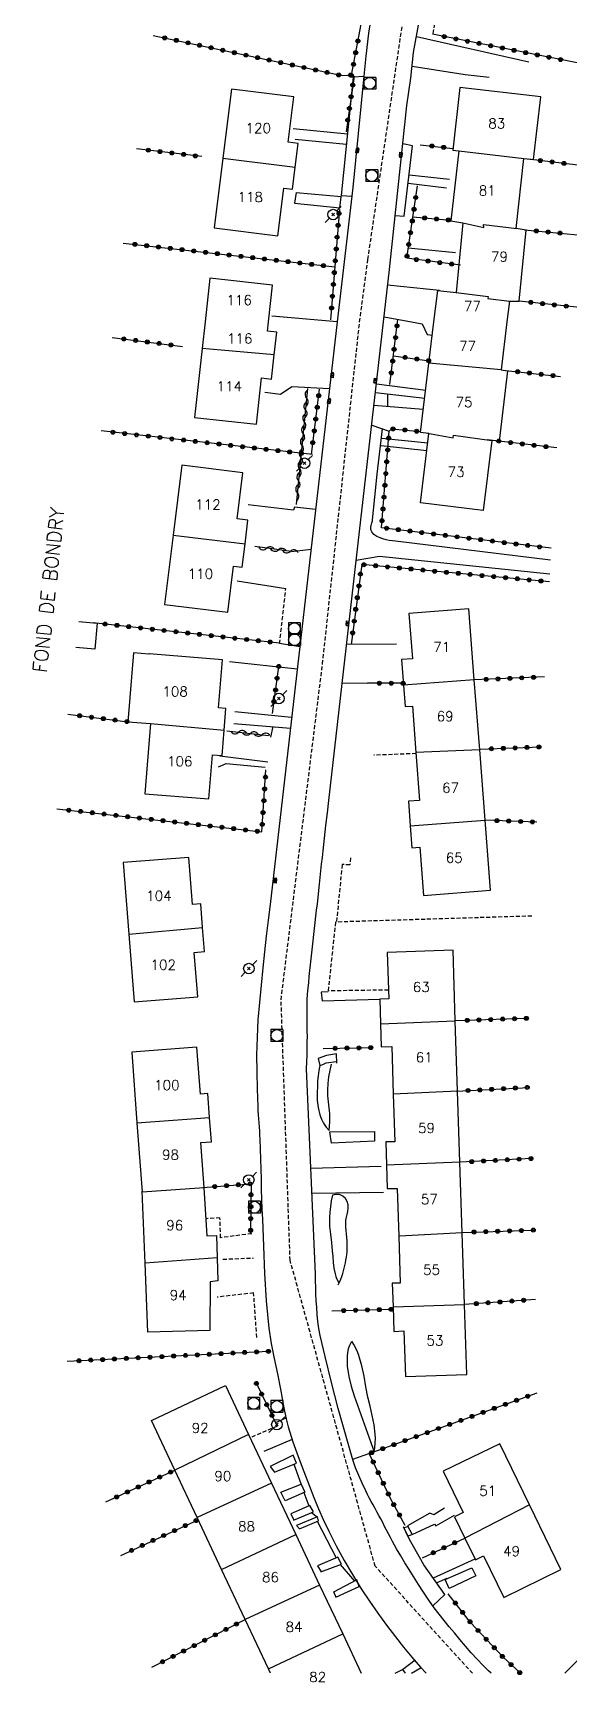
# Model space of a CAD drawing. Header units: millimetres. Extents: x 164000 to 165000, y 151998 to 153000.
# Drawn here: x 164080.1 to 164147.9, y 151998.9 to 152207.6 of the extents above; entities that cross this region are included whole.
import ezdxf
from ezdxf.enums import TextEntityAlignment as Align

# ---------------------------------------------------------------- set-up
doc = ezdxf.new("R2010")
doc.units = ezdxf.units.MM
doc.linetypes.add('DASHED', pattern=[0.75, 0.5, -0.25])
doc.layers.get('0').update_dxf_attribs({"linetype": 'CONTINUOUS'})
for name, color, linetype in [('W0001', 6, 'DASHED'), ('W0008', 7, 'CONTINUOUS'), ('W0014', 7, 'CONTINUOUS'), ('W0017', 7, 'CONTINUOUS'), ('W0101', 7, 'CONTINUOUS'), ('W0104', 1, 'CONTINUOUS'), ('W0105', 7, 'CONTINUOUS'), ('W0112', 1, 'DASHED'), ('W0211', 2, 'CONTINUOUS'), ('W0214', 2, 'CONTINUOUS'), ('W0310', 3, 'CONTINUOUS'), ('W0323', 7, 'CONTINUOUS'), ('W0401', 7, 'CONTINUOUS'), ('W0420', 7, 'CONTINUOUS'), ('W0473', 7, 'CONTINUOUS'), ('W0989', 7, 'CONTINUOUS'), ('W0991', 7, 'CONTINUOUS'), ('W1102', 7, 'CONTINUOUS')]:
    doc.layers.add(name, color=color, linetype=linetype)
doc.styles.get("Standard").update_dxf_attribs({"font": 'romans.shx', "width": 0.85})

# ---------------------------------------------------------------- blocks, each defined once
blk = doc.blocks.new('T473')
for p, q in [((-0.166667, 0.166667), (0.166667, -0.166667)), ((-0.166667, -0.166667), (0.166667, 0.166667)), ((0.500001, 0.500001), (1.000002, 1.000002)), ((-1.000002, -1.000002), (-0.500001, -0.500001))]:
    blk.add_line(p, q)
blk.add_ellipse((0, 0), major_axis=(0.471405, 0.471405), ratio=1, start_param=5.4977871438, end_param=11.780972451)
blk = doc.blocks.new('T401')
for p, q in [((-0.3, 0.3), (0, 0.3)), ((-0.3, -0.25), (-0.3, 0.3)), ((-0.3, 0.15), (0, 0.15)), ((-0.3, 0), (0, 0)), ((0, 0.3), (0, -0.25)), ((-0.3, -0.15), (0, -0.15)), ((-0.3, -0.25), (-0.3, -0.3)), ((-0.3, -0.3), (0, -0.3)), ((0, -0.3), (0, -0.25))]:
    blk.add_line(p, q)
blk = doc.blocks.new('T420')
for p, q in [((0.75, 0.75), (-0.75, 0.75)), ((-0.75, 0.75), (-0.75, -0.75)), ((0.75, 0.75), (0.75, -0.75)), ((0.75, -0.75), (-0.75, -0.75))]:
    blk.add_line(p, q)
blk.add_ellipse((0, 0), major_axis=(-0.53, 0.53), ratio=1, start_param=3.926991, end_param=10.210176)
blk = doc.blocks.new('t323o')
at = {"color": 0, "linetype": 'Continuous'}
for radius in [0.25, 0.15]:
    blk.add_circle((0, 0), radius, dxfattribs=at)
blk = doc.blocks.new('t310o')
at = {"color": 0, "linetype": 'Continuous'}
for centre, start, end in [((-0.5, 0.38), 216.8699, 323.1304), ((0.5, -0.37), 36.8699, 143.1303)]:
    blk.add_arc(centre, 0.625, start, end, dxfattribs=at)

msp = doc.modelspace()

# ---------------------------------------------------------------- linework, layer by layer
at = {"layer": 'W0001'}
for points in [[(164121.4, 152171), (164122.45, 152178.9), (164128.01, 152216.81), (164144.27, 152245.18), (164178.78, 152284.99)], [(164135.67, 152000), (164123.37, 152013.56), (164112.61, 152052.26), (164111.47, 152085.24), (164116.71, 152127.72), (164121.4, 152171)]]:
    msp.add_lwpolyline(points, dxfattribs=at)
at = {"layer": 'W0008'}
for points in [[(164127.39, 152198.4), (164127.9, 152201.87), (164128.22, 152205.11), (164128.95, 152209.02), (164129.76, 152212.61), (164130.59, 152216.01), (164131.92, 152219.73), (164133.48, 152223.66), (164134.85, 152226.66), (164136.69, 152229.92), (164138.66, 152233.26), (164141.35, 152237.07), (164144.21, 152240.95)], [(164123.01, 152210.45), (164122.54, 152207.54), (164122.17, 152204.62), (164121.91, 152201.69)], [(164121.91, 152201.69), (164120.54, 152188.01), (164118.57, 152171)], [(164124.42, 152171), (164125.17, 152177.66), (164127.39, 152198.4)], [(164118.57, 152171), (164110.07, 152097.3)], [(164117.52, 152110.46), (164121.4, 152144.49), (164124.42, 152171)], [(164114.68, 152076.51), (164114.72, 152077.36), (164114.75, 152078.22), (164114.77, 152079.07), (164114.79, 152079.93), (164114.8, 152080.59), (164114.79, 152081.25), (164114.78, 152081.9), (164114.77, 152082.56), (164114.76, 152083.22), (164114.76, 152083.87), (164114.77, 152084.53), (164114.79, 152085.19), (164114.83, 152085.94), (164114.89, 152086.68), (164114.96, 152087.43), (164115.03, 152088.17), (164115.11, 152088.92), (164115.2, 152089.66), (164115.28, 152090.4), (164115.36, 152091.15), (164115.44, 152091.92), (164115.53, 152092.7), (164115.61, 152093.48), (164115.7, 152094.25), (164115.79, 152095.03), (164115.88, 152095.8), (164115.97, 152096.58), (164116.06, 152097.35), (164116.15, 152098.19), (164116.24, 152099.04), (164116.33, 152099.88), (164116.42, 152100.72), (164116.51, 152101.56), (164116.6, 152102.41), (164116.69, 152103.25), (164116.79, 152104.09), (164116.97, 152105.68), (164117.15, 152107.28), (164117.33, 152108.87), (164117.52, 152110.46)], [(164110.07, 152097.3), (164109.82, 152095.3), (164109.58, 152093.3), (164109.36, 152091.29), (164109.16, 152089.29), (164108.94, 152087.09), (164108.72, 152084.89), (164108.54, 152082.68), (164108.43, 152080.47), (164108.38, 152078.28), (164108.39, 152076.1), (164108.44, 152073.92), (164108.51, 152071.73), (164108.53, 152071.21), (164108.56, 152070.69), (164108.6, 152070.17), (164108.64, 152069.66), (164108.68, 152069.14), (164108.72, 152068.62), (164108.75, 152068.1), (164108.78, 152067.58), (164108.83, 152066.32), (164108.88, 152065.06), (164108.91, 152063.8), (164108.94, 152062.54), (164108.97, 152061.28), (164109.01, 152060.02), (164109.05, 152058.75), (164109.1, 152057.49), (164109.24, 152054.04), (164109.37, 152050.59), (164109.57, 152047.13), (164109.91, 152043.69), (164110.21, 152041.74), (164110.58, 152039.82), (164111, 152037.9), (164111.39, 152035.97), (164111.62, 152034.78), (164111.83, 152033.58), (164112.07, 152032.38), (164112.36, 152031.2), (164112.95, 152029.3), (164113.62, 152027.42), (164114.33, 152025.56), (164115.06, 152023.7), (164115.63, 152022.26), (164116.21, 152020.82), (164116.83, 152019.39), (164117.49, 152017.99), (164118.44, 152016.12), (164119.45, 152014.29), (164120.51, 152012.49), (164121.61, 152010.71), (164122.64, 152009.14), (164123.7, 152007.61), (164124.8, 152006.1), (164125.93, 152004.61), (164126.96, 152003.31), (164128.02, 152002.03), (164129.11, 152000.78), (164129.81, 152000)], [(164115.82, 152050.51), (164114.68, 152076.51)], [(164116.25, 152043.63), (164116.13, 152044.51), (164116.05, 152045.4), (164115.98, 152046.28), (164115.92, 152047.17), (164115.88, 152048), (164115.85, 152048.84), (164115.82, 152049.67), (164115.82, 152050.51)], [(164120.54, 152027.02), (164119.6, 152030.27), (164118.71, 152033.53), (164117.85, 152036.8), (164117.03, 152040.07), (164116.82, 152040.96), (164116.62, 152041.85), (164116.43, 152042.74), (164116.25, 152043.63)], [(164138.04, 152000), (164137.69, 152000.33), (164136.97, 152001.05), (164136.26, 152001.78), (164135.52, 152002.59), (164134.8, 152003.43), (164134.1, 152004.28), (164133.4, 152005.12), (164132.75, 152005.9), (164132.09, 152006.68), (164131.45, 152007.47), (164130.84, 152008.28), (164130.15, 152009.26), (164129.5, 152010.25), (164128.86, 152011.26), (164128.22, 152012.27), (164127.68, 152013.13), (164127.14, 152014), (164126.61, 152014.87), (164126.09, 152015.75), (164125.83, 152016.22), (164125.57, 152016.69), (164125.32, 152017.17), (164125.07, 152017.64), (164124.82, 152018.12), (164124.57, 152018.6), (164124.32, 152019.08), (164124.07, 152019.55), (164123.83, 152019.99), (164123.59, 152020.43), (164123.35, 152020.87), (164123.1, 152021.31), (164122.86, 152021.75), (164122.63, 152022.19), (164122.4, 152022.63), (164122.18, 152023.08), (164121.73, 152024.05), (164121.29, 152025.02), (164120.89, 152026.01), (164120.54, 152027.02)]]:
    msp.add_lwpolyline(points, dxfattribs=at)
at = {"layer": 'W0014'}
for points in [[(164121.96, 152202.06), (164120.59, 152201.98), (164119.08, 152187.02), (164120.41, 152186.91)], [(164119.86, 152194.76), (164112.98, 152195.43)], [(164113.25, 152194.14), (164119.73, 152193.48)], [(164125.9, 152184.48), (164127.03, 152184.37), (164128.11, 152193.3), (164126.87, 152193.53)], [(164127.54, 152188.58), (164132.4, 152187.99)], [(164132.78, 152189.04), (164127.66, 152189.56)], [(164133.53, 152179.76), (164127.55, 152180.34)], [(164129.76, 152162.34), (164123.52, 152163.12)], [(164123.4, 152162.08), (164129.64, 152161.34)], [(164125.96, 152143.28), (164125.55, 152143.3), (164125.15, 152143.35), (164124.75, 152143.44), (164124.36, 152143.57), (164123.99, 152143.7), (164123.59, 152143.85), (164123.22, 152144.09), (164122.94, 152144.44), (164122.86, 152144.63), (164122.83, 152144.84), (164122.84, 152145.04), (164122.87, 152145.24), (164122.92, 152145.42), (164122.97, 152145.6), (164123.02, 152145.79), (164123.04, 152145.97), (164123.31, 152148.85), (164123.61, 152151.73), (164123.94, 152154.6), (164124.29, 152157.48)], [(164124.12, 152155.38), (164129.91, 152154.73)], [(164130.02, 152155.65), (164124.2, 152156.25)], [(164145.57, 152140.86), (164125.96, 152143.28)], [(164120.98, 152140.85), (164123.93, 152141.36), (164145.48, 152139.12)], [(164112.8, 152120.94), (164105.6, 152121.68)], [(164105.49, 152120.17), (164112.65, 152119.62)], [(164103.57, 152114.72), (164104.52, 152115.12), (164109.45, 152114.66)], [(164109.8, 152115.31), (164103.71, 152116.04)], [(164122.65, 152027.82), (164120.52, 152027.07)], [(164113.07, 152026.45), (164113.96, 152024)], [(164114.36, 152022.87), (164114.99, 152021.18)], [(164132.16, 152020.9), (164130.81, 152020.06), (164130.3, 152020.25), (164127.44, 152018.66)], [(164115.3, 152020.34), (164116.02, 152019.79)], [(164116.04, 152019.24), (164118.42, 152014.6)], [(164127.44, 152018.66), (164128.06, 152017.58), (164130.89, 152018.88), (164131.03, 152018.66), (164133.4, 152020.01)], [(164132.19, 152009.98), (164129.52, 152013.74), (164128.22, 152016.05), (164127.89, 152016.66), (164127.56, 152017.27), (164127.25, 152017.9), (164126.95, 152018.53)], [(164118.93, 152013.77), (164120.77, 152011.67)], [(164132.43, 152011.99), (164131.17, 152011.46)], [(164130.65, 152008.56), (164132.19, 152009.98)], [(164128.42, 152001.66), (164126.84, 152000.46)], [(164127.96, 152000), (164129.2, 152000.74)]]:
    msp.add_lwpolyline(points, dxfattribs=at)
at = {"layer": 'W0017'}
for points in [[(164142.81, 152203.87), (164128.59, 152207.07)], [(164128.05, 152203.38), (164134.77, 152202.33), (164137.79, 152201.98)], [(164131.52, 152174.97), (164124.95, 152175.67)], [(164118.58, 152171.03), (164110.29, 152171.73)], [(164124.49, 152171.65), (164127.98, 152171)], [(164127.98, 152171), (164129.3, 152170.76), (164129.95, 152169.43), (164130.61, 152169.34)], [(164109.43, 152162.1), (164111.39, 152161.88), (164112.82, 152162.83), (164117.6, 152162.58)], [(164129.46, 152159.91), (164123.21, 152160.44)], [(164122.93, 152157.93), (164125.15, 152157.19)], [(164115.84, 152147.28), (164113.15, 152147.56), (164113.04, 152147.19), (164107.32, 152147.86)], [(164112.77, 152141.95), (164115.26, 152142.24)], [(164105.92, 152138.23), (164112.07, 152137.26)], [(164113.83, 152129.9), (164111.29, 152130.3)], [(164126.09, 152130.22), (164119.77, 152130.18)], [(164104.95, 152128.04), (164113.51, 152127.09)], [(164119.21, 152125.32), (164122.4, 152125.29)], [(164124.12, 152064.15), (164115.23, 152063.89)], [(164115.37, 152060.76), (164124.42, 152060.89)], [(164112.14, 152032.31), (164110.76, 152031.71)], [(164109.32, 152028.13), (164112.93, 152029.63)], [(164130.74, 152012.1), (164136.01, 152014.48)]]:
    msp.add_lwpolyline(points, dxfattribs=at)
at = {"layer": 'W0101'}
for points in [[(164105.2, 152200.47), (164104.1, 152191.72)], [(164113.27, 152190.58), (164113.65, 152193.59), (164112.36, 152193.75), (164113.08, 152199.48), (164105.2, 152200.47)], [(164143.4, 152191.55), (164144.32, 152199.5), (164134.1, 152200.68), (164133.18, 152192.72)], [(164133.94, 152192.64), (164132.94, 152183.78), (164134.45, 152183.54)], [(164133.18, 152192.72), (164133.94, 152192.64)], [(164104.1, 152191.72), (164102.99, 152182.91), (164111.04, 152181.9), (164111.8, 152187.95), (164112.92, 152187.81), (164113.27, 152190.58)], [(164142.49, 152182.62), (164141.22, 152182.84), (164142.16, 152191.69)], [(164142.16, 152191.69), (164143.4, 152191.55)], [(164134.45, 152183.54), (164133.6, 152174.72)], [(164140.26, 152173.65), (164141.57, 152173.64), (164142.49, 152182.62)], [(164102.47, 152176.54), (164101.86, 152171)], [(164109.88, 152171), (164110.39, 152175.67), (164102.47, 152176.54)], [(164130.81, 152171), (164131.3, 152175), (164133.6, 152174.72)], [(164140.36, 152173.63), (164140.04, 152171)], [(164101.86, 152171), (164101.49, 152167.66)], [(164110.61, 152166.83), (164110.93, 152169.71), (164109.75, 152169.84), (164109.88, 152171)], [(164130.18, 152165.79), (164130.81, 152171)], [(164140.04, 152171), (164139.3, 152164.93)], [(164101.49, 152167.66), (164100.53, 152158.91), (164108.35, 152158.05), (164108.99, 152163.91), (164110.27, 152163.76), (164110.61, 152166.83)], [(164130.17, 152156.89), (164129.11, 152157.02), (164130.18, 152165.79)], [(164139.3, 152164.93), (164140.13, 152164.83), (164139.04, 152155.9), (164138.12, 152156.01)], [(164138.12, 152156.01), (164137.04, 152147.16), (164129.1, 152148.12), (164130.17, 152156.89)], [(164098.9, 152152.87), (164097.82, 152144.01)], [(164106.92, 152142.93), (164107.28, 152145.9), (164105.92, 152146.07), (164106.64, 152151.92), (164098.9, 152152.87)], [(164097.82, 152144.01), (164096.74, 152135.25), (164104.72, 152134.27), (164105.44, 152140.1), (164106.55, 152139.96), (164106.92, 152142.93)], [(164135.91, 152125.72), (164135.23, 152134.7), (164127.65, 152134.12), (164128.09, 152128.39), (164126.7, 152128.28), (164126.95, 152125.04)], [(164094.77, 152129), (164094.76, 152128.97), (164092.82, 152129.14), (164092.1, 152120.42), (164094.97, 152120.18)], [(164104.27, 152119.35), (164104.49, 152122.1), (164103.55, 152122.18), (164104.05, 152128.24), (164094.77, 152129)], [(164136.59, 152116.87), (164135.91, 152125.72)], [(164126.95, 152125.04), (164127.15, 152122.33), (164128.08, 152122.4), (164128.53, 152116.5)], [(164094.97, 152120.18), (164094.24, 152111.31), (164102.32, 152110.64), (164102.78, 152116.24), (164104, 152116.14), (164104.27, 152119.35)], [(164137.27, 152107.95), (164136.59, 152116.87)], [(164128.53, 152116.5), (164128.99, 152110.46), (164127.57, 152110.35), (164127.8, 152107.24)], [(164127.8, 152107.24), (164128.01, 152104.46), (164129, 152104.54), (164129.47, 152098.44), (164137.94, 152099.09)], [(164137.94, 152099.09), (164137.27, 152107.95)], [(164101.53, 152094.36), (164101.3, 152097.36), (164100.28, 152097.28), (164099.81, 152103.25), (164091.51, 152102.6)], [(164091.51, 152102.6), (164092.22, 152093.53)], [(164092.22, 152093.53), (164092.9, 152084.95), (164100.93, 152085.59), (164100.49, 152091.22), (164101.77, 152091.32), (164101.53, 152094.36)], [(164133.51, 152082.58), (164133.22, 152091.49), (164124.9, 152091.22), (164125.09, 152085.33), (164123.94, 152085.29), (164124.04, 152082.19)], [(164124.04, 152082.19), (164124.14, 152079.26), (164125.46, 152079.31), (164125.66, 152073.3)], [(164133.8, 152073.68), (164133.51, 152082.58)], [(164102.42, 152070.35), (164102.2, 152073.35), (164101.26, 152073.28), (164100.81, 152079.22), (164092.57, 152078.6)], [(164092.57, 152078.6), (164093.24, 152069.64)], [(164125.66, 152073.3), (164125.85, 152067.27), (164124.7, 152067.24), (164124.8, 152064.32)], [(164134.09, 152064.67), (164133.8, 152073.68)], [(164093.24, 152069.64), (164093.89, 152060.91)], [(164101.73, 152061.49), (164101.31, 152067.17), (164102.65, 152067.27), (164102.42, 152070.35)], [(164134.38, 152055.76), (164134.09, 152064.67)], [(164124.8, 152064.32), (164124.89, 152061.33), (164126.17, 152061.37), (164126.36, 152055.31)], [(164094.26, 152051.92), (164093.88, 152061.01)], [(164101.7, 152061.49), (164102.06, 152055.34), (164103.3, 152055.39), (164103.4, 152052.56)], [(164126.36, 152055.31), (164126.55, 152049.39), (164125.53, 152049.36), (164125.63, 152046.39)], [(164134.38, 152055.76), (164126.44, 152055.31)], [(164134.67, 152046.67), (164134.38, 152055.76)], [(164103.4, 152052.56), (164103.49, 152049.65), (164102.49, 152049.54), (164102.44, 152043.39), (164094.62, 152043.17), (164094.26, 152051.92)], [(164125.63, 152046.39), (164125.73, 152043.27), (164127.01, 152043.32), (164127.19, 152037.56), (164134.96, 152037.81)], [(164134.96, 152037.81), (164134.67, 152046.67)], [(164098.02, 152025.7), (164095.06, 152031.99), (164104.44, 152036.41)], [(164104.44, 152036.41), (164107.36, 152030.2)], [(164107.36, 152030.2), (164110.26, 152024.06)], [(164139.14, 152029.05), (164131.97, 152025.57), (164134.51, 152020.34), (164133.42, 152019.81), (164134.73, 152017.12)], [(164142.89, 152021.32), (164139.14, 152029.05)], [(164100.84, 152019.72), (164098.02, 152025.7)], [(164110.26, 152024.06), (164113.33, 152017.55)], [(164134.73, 152017.12), (164136.06, 152014.37), (164137.09, 152014.86), (164139.64, 152009.61), (164146.87, 152013.12), (164142.89, 152021.32)], [(164103.95, 152013.14), (164100.84, 152019.72)], [(164113.33, 152017.55), (164116.34, 152011.16)], [(164106.94, 152006.8), (164103.95, 152013.14)], [(164116.34, 152011.16), (164119.26, 152004.98)], [(164109.87, 152000.58), (164106.94, 152006.8)], [(164119.26, 152004.98), (164121.6, 152000)], [(164110.14, 152000), (164109.87, 152000.58)]]:
    msp.add_lwpolyline(points, dxfattribs=at)
at = {"layer": 'W0104'}
for points in [[(164088.2, 152132.89), (164087.91, 152129.58), (164085.5, 152129.79)], [(164085.89, 152133.1), (164088.2, 152132.89)]]:
    msp.add_lwpolyline(points, dxfattribs=at)
at = {"layer": 'W0105'}
for points in [[(164113.39, 152187.37), (164113.15, 152186.02), (164118.89, 152185.43), (164119.08, 152186.83), (164113.39, 152187.36)], [(164117.41, 152086.24), (164116.54, 152086.19), (164116.68, 152085.08), (164123.94, 152085.29)], [(164118.54, 152077.23), (164118.46, 152078.37), (164117.22, 152078.18), (164116.14, 152077.8), (164116.38, 152076.91), (164116.76, 152077.05), (164117.19, 152077.26), (164118.49, 152077.42)], [(164113.96, 152024), (164114.49, 152022.92), (164111.99, 152021.84), (164111.45, 152022.92), (164113.99, 152023.93)], [(164113.04, 152019.36), (164115.55, 152020.44), (164115.09, 152021.22), (164112.69, 152020.2), (164113.1, 152019.39)], [(164127.44, 152018.66), (164128.06, 152017.58), (164127.55, 152017.37), (164126.98, 152018.39), (164127.47, 152018.6)], [(164116.49, 152012.84), (164119.11, 152013.83), (164118.65, 152014.7), (164116.06, 152013.59), (164116.53, 152012.85)], [(164118.08, 152010.36), (164118.41, 152009.63), (164121.34, 152011), (164121.05, 152011.81), (164118.12, 152010.27)], [(164125.91, 152000), (164126.83, 152000.47)], [(164126.82, 152000.49), (164127.15, 152000)]]:
    msp.add_lwpolyline(points, dxfattribs=at)
for points in [[(164123.29, 152068.55), (164123.29, 152067.34), (164117.84, 152067.09), (164117.62, 152068.52)], [(164110.64, 152025.46), (164113.42, 152026.59), (164112.98, 152027.61), (164110.07, 152026.19)], [(164116.09, 152019.82), (164113.44, 152018.72), (164113.82, 152018.28), (164116.19, 152019.31)], [(164135.58, 152013.35), (164136.12, 152012.32), (164132.75, 152010.73), (164132.21, 152011.89)]]:
    msp.add_lwpolyline(points, close=True, dxfattribs=at)
at = {"layer": 'W0112'}
for points in [[(164135.93, 152224.77), (164134.34, 152220.64), (164131.89, 152213.88), (164130.62, 152207.32)], [(164111.29, 152130.3), (164112.07, 152137.26)], [(164128.54, 152116.39), (164123.21, 152116.17)], [(164120.27, 152103.18), (164120.18, 152102.29), (164119.19, 152102.34), (164118.48, 152095.06)], [(164143.17, 152095.82), (164118.35, 152095.06), (164117.41, 152086.24)], [(164125.06, 152086.46), (164117.42, 152086.35)], [(164107.75, 152055.63), (164103.82, 152055.12), (164103.74, 152057.63), (164101.93, 152057.52)], [(164104.11, 152052.4), (164108, 152052.56)], [(164108.4, 152042.5), (164108, 152048.14), (164103.38, 152047.6)], [(164110.96, 152031.28), (164107.55, 152029.8)]]:
    msp.add_lwpolyline(points, dxfattribs=at)
at = {"layer": 'W0211'}
for points in [[(164117.57, 152068.69), (164117.6, 152069.22), (164117.62, 152069.75), (164117.63, 152070.28), (164117.62, 152070.82), (164117.6, 152071.19), (164117.57, 152071.56), (164117.53, 152071.94), (164117.48, 152072.31), (164117.44, 152072.68), (164117.4, 152073.06), (164117.38, 152073.43), (164117.38, 152073.81), (164117.43, 152074.64), (164117.52, 152075.47), (164117.66, 152076.29), (164117.84, 152077.1)], [(164118.7, 152049.16), (164118.87, 152049.51), (164119.02, 152049.86), (164119.15, 152050.22), (164119.27, 152050.59), (164119.36, 152050.93), (164119.45, 152051.27), (164119.54, 152051.61), (164119.61, 152051.95), (164119.68, 152052.3), (164119.73, 152052.64), (164119.78, 152052.99), (164119.81, 152053.34), (164119.83, 152053.79), (164119.83, 152054.25), (164119.81, 152054.7), (164119.77, 152055.15), (164119.73, 152055.6), (164119.7, 152056.05), (164119.66, 152056.5), (164119.65, 152056.95), (164119.67, 152057.33), (164119.74, 152057.71), (164119.84, 152058.07), (164119.92, 152058.44), (164119.96, 152058.85), (164119.95, 152059.28), (164119.84, 152059.7), (164119.62, 152060.08), (164119.28, 152060.39), (164118.87, 152060.57), (164118.41, 152060.6), (164117.97, 152060.49)], [(164120.35, 152041.91), (164120.13, 152041.5), (164119.97, 152041.06), (164119.86, 152040.61), (164119.81, 152040.15), (164119.83, 152038.86), (164120.04, 152037.58), (164120.35, 152036.34), (164120.7, 152035.11), (164123.23, 152028.03)], [(164123.23, 152028.03), (164123.33, 152028.58), (164123.39, 152029.14), (164123.41, 152029.7), (164123.39, 152030.26), (164123.25, 152031.45), (164123, 152032.63), (164122.72, 152033.79), (164122.45, 152034.95), (164122.2, 152036.27), (164121.97, 152037.59), (164121.69, 152038.91), (164121.32, 152040.21), (164121.14, 152040.69), (164120.93, 152041.15), (164120.69, 152041.6), (164120.43, 152042.04)]]:
    msp.add_lwpolyline(points, dxfattribs=at)
at = {"layer": 'W0214'}
for points in [[(164116.38, 152076.91), (164116.25, 152076.27), (164116.15, 152075.62), (164116.09, 152074.97), (164116.06, 152074.32), (164116.04, 152073.41), (164116.05, 152072.5), (164116.14, 152071.58), (164116.36, 152070.68), (164116.57, 152070.13), (164116.85, 152069.61), (164117.18, 152069.13), (164117.57, 152068.69)], [(164117.97, 152060.49), (164117.82, 152059.79), (164117.71, 152059.08), (164117.63, 152058.37), (164117.6, 152057.66), (164117.61, 152056.6), (164117.71, 152055.56), (164117.83, 152054.52), (164117.95, 152053.48), (164118.01, 152052.74), (164118.06, 152052), (164118.15, 152051.26), (164118.3, 152050.54), (164118.39, 152050.23), (164118.5, 152049.94), (164118.63, 152049.65), (164118.78, 152049.37)]]:
    msp.add_lwpolyline(points, dxfattribs=at)
at = {"layer": 'W0310'}
for points in [[(164114.82, 152162.58), (164113.36, 152147.91)], [(164112.77, 152141.95), (164108.16, 152142.57)], [(164104.6, 152119.25), (164109.88, 152118.68)]]:
    msp.add_lwpolyline(points, dxfattribs=at)
at = {"layer": 'W0323'}
for points in [[(164095.29, 152207.26), (164119.19, 152202.17), (164120.37, 152202.25), (164121.59, 152208.7)], [(164157.23, 152202.41), (164156.59, 152202.28), (164130.64, 152207.4)], [(164120.21, 152202.24), (164120.7, 152202.12), (164119.7, 152195.05)], [(164101.44, 152191.92), (164093.18, 152192.92)], [(164129.06, 152193.43), (164133.21, 152192.95)], [(164154.91, 152190.12), (164142.78, 152191.62)], [(164134.15, 152178.17), (164127.36, 152179.06), (164128.73, 152188.23)], [(164118.84, 152185.24), (164117.73, 152171.27)], [(164128.14, 152184.29), (164132.95, 152183.88)], [(164142.27, 152182.66), (164153.93, 152181.57)], [(164091.49, 152180.99), (164118.26, 152177.96)], [(164152.89, 152172.43), (164141.57, 152173.64)], [(164125.23, 152163.07), (164126.19, 152171)], [(164126.19, 152171), (164126.23, 152171.27)], [(164090.09, 152169.04), (164099.02, 152167.9)], [(164125.67, 152166.71), (164130.22, 152166.1)], [(164139.9, 152164.86), (164146.81, 152164.12)], [(164115.3, 152154.24), (164116.33, 152162.48)], [(164124.96, 152160.4), (164124.99, 152161.83)], [(164115.43, 152154.23), (164088.71, 152157.21)], [(164145.65, 152142.36), (164124.18, 152144.97), (164125.15, 152157.19), (164125.44, 152157.49), (164129.12, 152157.13)], [(164146.33, 152155.06), (164137.52, 152156.09)], [(164145.43, 152138.13), (164121.67, 152140.31), (164120.32, 152130.17)], [(164111.29, 152130.36), (164087.72, 152132.94)], [(164110.37, 152121.46), (164111.18, 152127.42)], [(164126.93, 152125.28), (164122.4, 152125.29)], [(164144.79, 152126.08), (164135.91, 152125.72)], [(164084.51, 152121.36), (164092.1, 152120.42)], [(164110.18, 152118.44), (164110.48, 152119.81)], [(164136.58, 152116.93), (164144.31, 152117.23)], [(164083.11, 152109.39), (164109.02, 152106.49), (164109.56, 152114.34)], [(164143.81, 152107.72), (164137.27, 152107.95)], [(164142.57, 152082.88), (164133.51, 152082.58)], [(164116.81, 152079.07), (164123.1, 152079.18)], [(164133.61, 152073.67), (164142.87, 152074.15)], [(164143.18, 152065.14), (164134.09, 152064.67)], [(164101.58, 152061.48), (164107.67, 152061.94), (164107.62, 152055.62)], [(164134.37, 152055.79), (164143.48, 152056.09)], [(164117.89, 152045.87), (164125.64, 152046.07)], [(164143.65, 152047.32), (164134.67, 152046.67)], [(164084.4, 152039.48), (164109.94, 152040.75)], [(164108.24, 152036.92), (164110.96, 152031.28)], [(164127.17, 152018.72), (164125.36, 152022.03), (164122.61, 152027.8), (164143.87, 152035.5)], [(164089.31, 152021.7), (164098.02, 152025.7)], [(164091.19, 152014.92), (164100.98, 152019.44)], [(164129.35, 152014.62), (164134.73, 152017.12)], [(164141.75, 152000), (164139.52, 152002.08), (164135.45, 152006.42), (164132.59, 152010.06)], [(164157.2, 152009.93), (164147.37, 152000)], [(164095.13, 152000.78), (164106.94, 152006.8)]]:
    msp.add_lwpolyline(points, dxfattribs=at)
at = {"layer": 'W1102'}
for points in [[(164133.94, 152192.64), (164142.16, 152191.69)], [(164104.1, 152191.72), (164113.27, 152190.58)], [(164134.45, 152183.54), (164137.12, 152182.94), (164137.09, 152183.32), (164141.3, 152182.82)], [(164133.6, 152174.72), (164137.66, 152174.22)], [(164137.66, 152174.22), (164137.63, 152173.97), (164140.36, 152173.63)], [(164110.61, 152166.83), (164101.49, 152167.66)], [(164139.3, 152164.93), (164130.18, 152165.79)], [(164129.99, 152156.91), (164133.24, 152156.33), (164133.29, 152156.68), (164138.12, 152156.01)], [(164097.82, 152144.01), (164106.92, 152142.93)], [(164135.91, 152125.72), (164126.95, 152125.04)], [(164094.97, 152120.18), (164104.27, 152119.35)], [(164136.59, 152116.87), (164128.53, 152116.5)], [(164127.8, 152107.24), (164137.27, 152107.95)], [(164092.22, 152093.53), (164101.53, 152094.36)], [(164124.04, 152082.19), (164133.51, 152082.58)], [(164133.8, 152073.68), (164125.66, 152073.3)], [(164093.24, 152069.64), (164102.42, 152070.35)], [(164134.09, 152064.67), (164124.8, 152064.32)], [(164093.89, 152060.91), (164101.73, 152061.49)], [(164103.4, 152052.56), (164094.26, 152051.92)], [(164125.63, 152046.39), (164134.67, 152046.67)], [(164107.36, 152030.2), (164098.02, 152025.7)], [(164110.26, 152024.06), (164100.84, 152019.72)], [(164142.89, 152021.32), (164134.73, 152017.12)], [(164103.95, 152013.14), (164113.33, 152017.55)], [(164116.34, 152011.16), (164106.94, 152006.8)], [(164109.87, 152000.58), (164119.26, 152004.98)]]:
    msp.add_lwpolyline(points, dxfattribs=at)

# ---------------------------------------------------------------- block references
at = {"layer": 'W0310'}
for p, rotation in [((164114.55, 152159.86), 264.3311202431784), ((164114.7, 152161.35), 264.3311202431784), ((164114.4, 152158.36), 264.3311202431784), ((164114.1, 152155.38), 264.3311202431784), ((164114.25, 152156.87), 264.3311202431784), ((164113.96, 152153.88), 264.3311202431784), ((164113.81, 152152.39), 264.3311202431784), ((164113.51, 152149.41), 264.3311202431784), ((164113.66, 152150.9), 264.3311202431784), ((164109.64, 152142.37), 172.3395195279704), ((164111.13, 152142.17), 172.3395195279704), ((164112.62, 152141.97), 172.3395195279704), ((164106.09, 152119.09), 353.8844949025397), ((164107.58, 152118.93), 353.8844949025397), ((164109.07, 152118.77), 353.8844949025397)]:
    msp.add_blockref('t310o', p, dxfattribs=dict(at, rotation=rotation))
at = {"layer": 'W0323'}
for p, rotation in [((164096.75, 152206.95), 347.9818637085311), ((164098.22, 152206.64), 347.9818637085311), ((164099.69, 152206.32), 347.9818637085311), ((164121.18, 152206.55), 79.33693200603159), ((164132.11, 152207.11), 168.8406500600937), ((164133.58, 152206.82), 168.8406500600937), ((164135.05, 152206.53), 168.8406500600937), ((164136.52, 152206.24), 168.8406500600937), ((164101.15, 152206.01), 347.9818637085311), ((164102.62, 152205.7), 347.9818637085311), ((164104.09, 152205.39), 347.9818637085311), ((164105.56, 152205.07), 347.9818637085311), ((164107.02, 152204.76), 347.9818637085311), ((164108.49, 152204.45), 347.9818637085311), ((164109.96, 152204.14), 347.9818637085311), ((164120.91, 152205.08), 79.33693200603159), ((164137.99, 152205.95), 168.8406500600937), ((164139.47, 152205.66), 168.8406500600937), ((164140.94, 152205.37), 168.8406500600937), ((164142.41, 152205.08), 168.8406500600937), ((164143.88, 152204.79), 168.8406500600937), ((164145.35, 152204.5), 168.8406500600937), ((164146.82, 152204.21), 168.8406500600937), ((164111.42, 152203.82), 347.9818637085311), ((164112.89, 152203.51), 347.9818637085311), ((164114.36, 152203.2), 347.9818637085311), ((164115.83, 152202.89), 347.9818637085311), ((164117.29, 152202.57), 347.9818637085311), ((164118.76, 152202.26), 347.9818637085311), ((164120.25, 152202.24), 3.900506848314065), ((164120.34, 152202.21), 345.6649566870989), ((164120.63, 152203.6), 79.33693200603159), ((164120.54, 152200.99), 261.9617614609652), ((164120.12, 152198.02), 261.9617614609652), ((164120.33, 152199.51), 261.9617614609652), ((164119.91, 152196.54), 261.9617614609652), ((164094.67, 152192.74), 173.1006545903862), ((164096.16, 152192.56), 173.1006545903862), ((164097.65, 152192.38), 173.1006545903862), ((164099.14, 152192.2), 173.1006545903862), ((164100.63, 152192.02), 173.1006545903862), ((164130.55, 152193.26), 353.3482404052746), ((164132.04, 152193.09), 353.3482404052746), ((164144.27, 152191.43), 172.9385614899963), ((164145.76, 152191.25), 172.9385614899963), ((164147.25, 152191.06), 172.9385614899963), ((164128.51, 152186.75), 81.4692398901345), ((164118.68, 152183.23), 265.4744402558344), ((164118.8, 152184.73), 265.4744402558344), ((164128.07, 152183.78), 81.4692398901345), ((164128.29, 152185.26), 81.4692398901345), ((164129.64, 152184.16), 355.1640368984745), ((164131.13, 152184.03), 355.1640368984745), ((164132.63, 152183.91), 355.1640368984745), ((164118.56, 152181.73), 265.4744402558344), ((164127.84, 152182.3), 81.4692398901345), ((164143.76, 152182.52), 354.6666838384009), ((164145.25, 152182.38), 354.6666838384009), ((164146.75, 152182.24), 354.6666838384009), ((164092.98, 152180.82), 353.5578730796208), ((164094.47, 152180.65), 353.5578730796208), ((164095.96, 152180.48), 353.5578730796208), ((164097.45, 152180.31), 353.5578730796208), ((164098.94, 152180.15), 353.5578730796208), ((164100.43, 152179.98), 353.5578730796208), ((164101.92, 152179.81), 353.5578730796208), ((164103.41, 152179.64), 353.5578730796208), ((164104.9, 152179.47), 353.5578730796208), ((164106.39, 152179.3), 353.5578730796208), ((164107.88, 152179.14), 353.5578730796208), ((164118.44, 152180.24), 265.4744402558344), ((164127.4, 152179.33), 81.4692398901345), ((164127.62, 152180.81), 81.4692398901345), ((164109.37, 152178.97), 353.5578730796208), ((164110.86, 152178.8), 353.5578730796208), ((164112.35, 152178.63), 353.5578730796208), ((164113.84, 152178.46), 353.5578730796208), ((164115.34, 152178.29), 353.5578730796208), ((164116.83, 152178.13), 353.5578730796208), ((164118.2, 152177.25), 265.4744402558344), ((164118.32, 152178.74), 265.4744402558344), ((164128.58, 152178.9), 172.5394305184349), ((164130.06, 152178.71), 172.5394305184349), ((164131.55, 152178.51), 172.5394305184349), ((164133.04, 152178.32), 172.5394305184349), ((164118.09, 152175.75), 265.4744402558344), ((164117.97, 152174.26), 265.4744402558344), ((164143.06, 152173.48), 173.9000481753772), ((164144.55, 152173.32), 173.9000481753772), ((164146.04, 152173.16), 173.9000481753772), ((164147.54, 152173), 173.9000481753772), ((164117.85, 152172.76), 265.4744402558344), ((164091.58, 152168.85), 352.7145283575157), ((164093.07, 152168.66), 352.7145283575157), ((164125.95, 152169.03), 83.06063310048224), ((164126.13, 152170.51), 83.06063310048224), ((164094.55, 152168.47), 352.7145283575157), ((164096.04, 152168.28), 352.7145283575157), ((164097.53, 152168.09), 352.7145283575157), ((164125.77, 152167.54), 83.06063310048224), ((164127.16, 152166.51), 352.3547129681111), ((164125.41, 152164.56), 83.06063310048224), ((164125.59, 152166.05), 83.06063310048224), ((164128.64, 152166.31), 352.3547129681111), ((164130.13, 152166.11), 352.3547129681111), ((164141.39, 152164.7), 353.8985621096751), ((164142.88, 152164.54), 353.8985621096751), ((164144.37, 152164.38), 353.8985621096751), ((164145.86, 152164.22), 353.8985621096751), ((164116.23, 152161.68), 82.85848384145291), ((164115.86, 152158.71), 82.85848384145291), ((164116.04, 152160.2), 82.85848384145291), ((164090.2, 152157.05), 173.6291577306363), ((164091.69, 152156.88), 173.6291577306363), ((164093.18, 152156.71), 173.6291577306363), ((164094.67, 152156.55), 173.6291577306363), ((164096.16, 152156.38), 173.6291577306363), ((164097.65, 152156.21), 173.6291577306363), ((164115.67, 152157.22), 82.85848384145291), ((164125.08, 152156.3), 85.45624395338581), ((164125.63, 152157.47), 354.494670451031), ((164127.13, 152157.33), 354.494670451031), ((164128.62, 152157.18), 354.494670451031), ((164099.14, 152156.05), 173.6291577306363), ((164100.63, 152155.88), 173.6291577306363), ((164102.12, 152155.71), 173.6291577306363), ((164103.61, 152155.55), 173.6291577306363), ((164105.1, 152155.38), 173.6291577306363), ((164106.6, 152155.21), 173.6291577306363), ((164108.09, 152155.05), 173.6291577306363), ((164109.58, 152154.88), 173.6291577306363), ((164111.07, 152154.72), 173.6291577306363), ((164112.56, 152154.55), 173.6291577306363), ((164114.05, 152154.38), 173.6291577306363), ((164115.48, 152155.73), 82.85848384145291), ((164124.96, 152154.81), 85.45624395338581), ((164139.01, 152155.92), 173.310750302221), ((164140.5, 152155.74), 173.310750302221), ((164141.99, 152155.57), 173.310750302221), ((164143.48, 152155.39), 173.310750302221), ((164144.97, 152155.22), 173.310750302221), ((164124.84, 152153.31), 85.45624395338581), ((164124.6, 152150.32), 85.45624395338581), ((164124.72, 152151.82), 85.45624395338581), ((164124.48, 152148.83), 85.45624395338581), ((164124.24, 152145.84), 85.45624395338581), ((164124.36, 152147.33), 85.45624395338581), ((164124.81, 152144.9), 173.055135550284), ((164126.3, 152144.72), 173.055135550284), ((164127.78, 152144.54), 173.055135550284), ((164129.27, 152144.35), 173.055135550284), ((164130.76, 152144.17), 173.055135550284), ((164132.25, 152143.99), 173.055135550284), ((164133.74, 152143.81), 173.055135550284), ((164135.23, 152143.63), 173.055135550284), ((164136.72, 152143.45), 173.055135550284), ((164138.21, 152143.27), 173.055135550284), ((164139.7, 152143.08), 173.055135550284), ((164141.19, 152142.9), 173.055135550284), ((164142.67, 152142.72), 173.055135550284), ((164144.16, 152142.54), 173.055135550284), ((164121.94, 152140.28), 174.7541452611901), ((164123.43, 152140.15), 174.7541452611901), ((164124.93, 152140.01), 174.7541452611901), ((164126.42, 152139.87), 174.7541452611901), ((164127.91, 152139.74), 174.7541452611901), ((164129.41, 152139.6), 174.7541452611901), ((164130.9, 152139.46), 174.7541452611901), ((164121.31, 152137.6), 262.4253200215225), ((164121.51, 152139.09), 262.4253200215225), ((164132.39, 152139.32), 174.7541452611901), ((164133.89, 152139.19), 174.7541452611901), ((164135.38, 152139.05), 174.7541452611901), ((164136.88, 152138.91), 174.7541452611901), ((164138.37, 152138.78), 174.7541452611901), ((164139.86, 152138.64), 174.7541452611901), ((164141.36, 152138.5), 174.7541452611901), ((164142.85, 152138.36), 174.7541452611901), ((164144.34, 152138.23), 174.7541452611901), ((164121.11, 152136.12), 262.4253200215225), ((164120.72, 152133.14), 262.4253200215225), ((164120.91, 152134.63), 262.4253200215225), ((164089.21, 152132.77), 173.7712426632788), ((164090.71, 152132.61), 173.7712426632788), ((164092.2, 152132.45), 173.7712426632788), ((164093.69, 152132.29), 173.7712426632788), ((164095.18, 152132.12), 173.7712426632788), ((164096.67, 152131.96), 173.7712426632788), ((164098.16, 152131.8), 173.7712426632788), ((164099.65, 152131.63), 173.7712426632788), ((164101.14, 152131.47), 173.7712426632788), ((164102.63, 152131.31), 173.7712426632788), ((164104.13, 152131.15), 173.7712426632788), ((164120.52, 152131.66), 262.4253200215225), ((164105.62, 152130.98), 173.7712426632788), ((164107.11, 152130.82), 173.7712426632788), ((164108.6, 152130.66), 173.7712426632788), ((164110.09, 152130.5), 173.7712426632788), ((164111.18, 152127.41), 82.26954479586053), ((164110.97, 152125.92), 82.26954479586053), ((164123.9, 152125.29), 179.9462163691066), ((164125.4, 152125.29), 179.9462163691066), ((164126.9, 152125.28), 179.9462163691066), ((164137.41, 152125.78), 182.3602070853173), ((164138.91, 152125.84), 182.3602070853173), ((164140.41, 152125.9), 182.3602070853173), ((164141.91, 152125.97), 182.3602070853173), ((164143.41, 152126.03), 182.3602070853173), ((164110.57, 152122.95), 82.26954479586053), ((164110.77, 152124.43), 82.26954479586053), ((164086, 152121.17), 352.933863835501), ((164087.49, 152120.99), 352.933863835501), ((164088.98, 152120.8), 352.933863835501), ((164090.47, 152120.62), 352.933863835501), ((164091.96, 152120.44), 352.933863835501), ((164138.08, 152116.99), 2.256096123423913), ((164139.58, 152117.05), 2.256096123423913), ((164141.08, 152117.1), 2.256096123423913), ((164142.58, 152117.16), 2.256096123423913), ((164144.08, 152117.22), 2.256096123423913), ((164109.5, 152113.41), 86.06832856899541), ((164109.29, 152110.42), 86.06832856899541), ((164109.39, 152111.91), 86.06832856899541), ((164084.61, 152109.22), 353.6180232485631), ((164086.1, 152109.06), 353.6180232485631), ((164087.59, 152108.89), 353.6180232485631), ((164089.08, 152108.72), 353.6180232485631), ((164090.57, 152108.56), 353.6180232485631), ((164092.06, 152108.39), 353.6180232485631), ((164093.55, 152108.22), 353.6180232485631), ((164109.19, 152108.92), 86.06832856899541), ((164095.04, 152108.06), 353.6180232485631), ((164096.53, 152107.89), 353.6180232485631), ((164098.02, 152107.72), 353.6180232485631), ((164099.51, 152107.56), 353.6180232485631), ((164101, 152107.39), 353.6180232485631), ((164102.49, 152107.22), 353.6180232485631), ((164103.98, 152107.06), 353.6180232485631), ((164105.47, 152106.89), 353.6180232485631), ((164106.97, 152106.72), 353.6180232485631), ((164108.46, 152106.56), 353.6180232485631), ((164109.08, 152107.42), 86.06832856899541), ((164138.77, 152107.9), 177.994115687098), ((164140.27, 152107.85), 177.994115687098), ((164141.77, 152107.79), 177.994115687098), ((164143.26, 152107.74), 177.994115687098), ((164135.01, 152082.63), 181.8966239050607), ((164136.51, 152082.68), 181.8966239050607), ((164138, 152082.73), 181.8966239050607), ((164139.5, 152082.78), 181.8966239050607), ((164141, 152082.83), 181.8966239050607), ((164142.5, 152082.88), 181.8966239050607), ((164118.31, 152079.09), 0.983525518002894), ((164119.81, 152079.12), 0.983525518002894), ((164121.31, 152079.14), 0.983525518002894), ((164122.81, 152079.17), 0.983525518002894), ((164135.11, 152073.75), 2.977677621627691), ((164136.61, 152073.82), 2.977677621627691), ((164138.11, 152073.9), 2.977677621627691), ((164139.61, 152073.98), 2.977677621627691), ((164141.1, 152074.06), 2.977677621627691), ((164142.6, 152074.14), 2.977677621627691), ((164135.59, 152064.75), 182.9669732146248), ((164137.08, 152064.83), 182.9669732146248), ((164138.58, 152064.9), 182.9669732146248), ((164140.08, 152064.98), 182.9669732146248), ((164141.58, 152065.06), 182.9669732146248), ((164143.08, 152065.14), 182.9669732146248), ((164103.08, 152061.59), 4.353854107062787), ((164104.57, 152061.71), 4.353854107062787), ((164106.07, 152061.82), 4.353854107062787), ((164107.56, 152061.94), 4.353854107062787), ((164107.66, 152060.55), 269.5106203652635), ((164107.65, 152059.05), 269.5106203652635), ((164107.62, 152056.05), 269.5106203652635), ((164107.63, 152057.55), 269.5106203652635), ((164138.87, 152055.94), 1.848682665142497), ((164140.37, 152055.99), 1.848682665142497), ((164141.87, 152056.03), 1.848682665142497), ((164143.37, 152056.08), 1.848682665142497), ((164135.87, 152055.84), 1.848682665142497), ((164137.37, 152055.89), 1.848682665142497), ((164119.39, 152045.91), 1.462201722357393), ((164120.89, 152045.95), 1.462201722357393), ((164122.39, 152045.99), 1.462201722357393), ((164123.89, 152046.02), 1.462201722357393), ((164125.39, 152046.06), 1.462201722357393), ((164136.17, 152046.78), 184.1155987010363), ((164137.66, 152046.89), 184.1155987010363), ((164139.16, 152046.99), 184.1155987010363), ((164140.66, 152047.1), 184.1155987010363), ((164142.15, 152047.21), 184.1155987010363), ((164085.9, 152039.55), 2.84412319348974), ((164087.4, 152039.63), 2.84412319348974), ((164088.9, 152039.7), 2.84412319348974), ((164090.39, 152039.78), 2.84412319348974), ((164091.89, 152039.85), 2.84412319348974), ((164093.39, 152039.93), 2.84412319348974), ((164094.89, 152040), 2.84412319348974), ((164096.39, 152040.07), 2.84412319348974), ((164097.88, 152040.15), 2.84412319348974), ((164099.38, 152040.22), 2.84412319348974), ((164100.88, 152040.3), 2.84412319348974), ((164102.38, 152040.37), 2.84412319348974), ((164103.88, 152040.45), 2.84412319348974), ((164105.37, 152040.52), 2.84412319348974), ((164106.87, 152040.6), 2.84412319348974), ((164108.37, 152040.67), 2.84412319348974), ((164109.87, 152040.74), 2.84412319348974), ((164108.35, 152036.68), 295.7923238069669), ((164109, 152035.33), 295.7923238069669), ((164142.67, 152035.07), 19.90374923977621), ((164109.66, 152033.98), 295.7923238069669), ((164137.03, 152033.02), 19.90374923977621), ((164138.44, 152033.53), 19.90374923977621), ((164139.85, 152034.04), 19.90374923977621), ((164141.26, 152034.55), 19.90374923977621), ((164110.31, 152032.63), 295.7923238069669), ((164131.38, 152030.98), 19.90374923977621), ((164132.8, 152031.49), 19.90374923977621), ((164134.21, 152032), 19.90374923977621), ((164135.62, 152032.51), 19.90374923977621), ((164125.74, 152028.94), 19.90374923977621), ((164127.15, 152029.45), 19.90374923977621), ((164128.56, 152029.96), 19.90374923977621), ((164129.97, 152030.47), 19.90374923977621), ((164122.92, 152027.92), 19.90374923977621), ((164123.12, 152026.75), 115.4841309216149), ((164124.33, 152028.43), 19.90374923977621), ((164096.13, 152024.83), 24.68620452209785), ((164097.49, 152025.46), 24.68620452209785), ((164123.76, 152025.39), 115.4841309216149), ((164092.04, 152022.95), 24.68620452209785), ((164093.4, 152023.58), 24.68620452209785), ((164094.77, 152024.21), 24.68620452209785), ((164124.41, 152024.04), 115.4841309216149), ((164125.05, 152022.69), 115.4841309216149), ((164090.68, 152022.33), 24.68620452209785), ((164125.73, 152021.35), 118.5778063283331), ((164099.36, 152018.7), 24.77662868600362), ((164100.72, 152019.33), 24.77662868600362), ((164126.45, 152020.03), 118.5778063283331), ((164095.27, 152016.81), 24.77662868600362), ((164096.63, 152017.44), 24.77662868600362), ((164098, 152018.07), 24.77662868600362), ((164133.43, 152016.52), 25.01427548533595), ((164092.55, 152015.55), 24.77662868600362), ((164093.91, 152016.18), 24.77662868600362), ((164130.71, 152015.25), 25.01427548533595), ((164132.07, 152015.89), 25.01427548533595), ((164133.52, 152008.88), 128.1384702522461), ((164105.82, 152006.23), 27.00180923540437), ((164134.44, 152007.7), 128.1384702522461), ((164135.37, 152006.52), 128.1384702522461), ((164101.82, 152004.19), 27.00180923540437), ((164103.15, 152004.87), 27.00180923540437), ((164104.49, 152005.55), 27.00180923540437), ((164136.39, 152005.42), 133.1642318881232), ((164137.41, 152004.32), 133.1642318881232), ((164097.81, 152002.14), 27.00180923540437), ((164099.14, 152002.82), 27.00180923540437), ((164100.48, 152003.51), 27.00180923540437), ((164138.44, 152003.23), 133.1642318881232), ((164139.46, 152002.14), 133.1642318881232), ((164096.47, 152001.46), 27.00180923540437), ((164140.56, 152001.11), 137.0177177379067), ((164141.66, 152000.09), 137.0177177379067)]:
    msp.add_blockref('t323o', p, dxfattribs=dict(at, rotation=rotation))
at = {"layer": 'W0401'}
for p, rotation in [((164120.97, 152192.71), 174.255846880198), ((164126.76, 152192.14), 353.9134122442661), ((164117.78, 152164.28), 173.4206513484888), ((164123.53, 152163.55), 353.5064973211602), ((164117.38, 152160.99), 173.4206513484888), ((164120.02, 152132.84), 353.4904544874603), ((164110.58, 152100.32), 173.4206513484888)]:
    msp.add_blockref('T401', p, dxfattribs=dict(at, rotation=rotation))
at = {"layer": 'W0420'}
for p in [(164122.69, 152201.2), (164122.94, 152189.52), (164113.15, 152132.19), (164113.17, 152130.79), (164110.94, 152080.71), (164108.1, 152058.98), (164108, 152034.17), (164110.94, 152033.76)]:
    msp.add_blockref('T420', p, dxfattribs=at)
at = {"layer": 'W0473'}
for p in [(164118.05, 152184.59), (164114.44, 152153.12), (164111.18, 152123.35), (164107.4, 152089.18), (164107.38, 152062.43), (164110.94, 152031.47)]:
    msp.add_blockref('T473', p, dxfattribs=at)

# ---------------------------------------------------------------- texts
at = {"layer": 'W0989'}
msp.add_text('FOND DE BONDRY  ', height=1.75, rotation=83.8062, dxfattribs=at).set_placement((164081.8, 152126.56))
at = {"layer": 'W0991'}
for s, p in [('120', (164108.58, 152195.53)), ('83', (164138.75, 152196.11)), ('81', (164137.55, 152187.63)), ('118', (164107.57, 152186.81)), ('79', (164139.09, 152179.27)), ('116', (164106.17, 152173.77)), ('77', (164135.67, 152173)), ('116', (164106.24, 152168.91)), ('77', (164135.06, 152167.96)), ('114', (164104.92, 152162.86)), ('75', (164134.61, 152160.85)), ('73', (164133.61, 152152.03)), ('112', (164102.22, 152147.9)), ('110', (164101.27, 152139.14)), ('71', (164131.79, 152129.87)), ('108', (164098.06, 152124.24)), ('69', (164132.22, 152121.11)), ('106', (164098.65, 152115.41)), ('67', (164132.91, 152112.05)), ('65', (164133.37, 152103.2)), ('104', (164096.02, 152098.39)), ('102', (164096.57, 152089.66)), ('63', (164129.21, 152086.84)), ('61', (164129.58, 152077.94)), ('100', (164097.02, 152074.43)), ('59', (164129.87, 152069)), ('98', (164097.48, 152065.63)), ('57', (164130.23, 152059.99)), ('96', (164098.02, 152056.7)), ('55', (164130.51, 152051.07)), ('94', (164098.45, 152047.86)), ('53', (164130.93, 152042.11)), ('92', (164101.23, 152031.05)), ('90', (164104.1, 152024.96)), ('51', (164137.61, 152023.09)), ('88', (164107.1, 152018.6)), ('49', (164140.63, 152015.46)), ('86', (164110.13, 152012.17)), ('84', (164113.11, 152005.87)), ('82', (164116.1, 151999.53))]:
    msp.add_text(s, height=1.25, dxfattribs=at).set_placement(p, align=Align.MIDDLE_CENTER)

doc.saveas('drawing.dxf')
